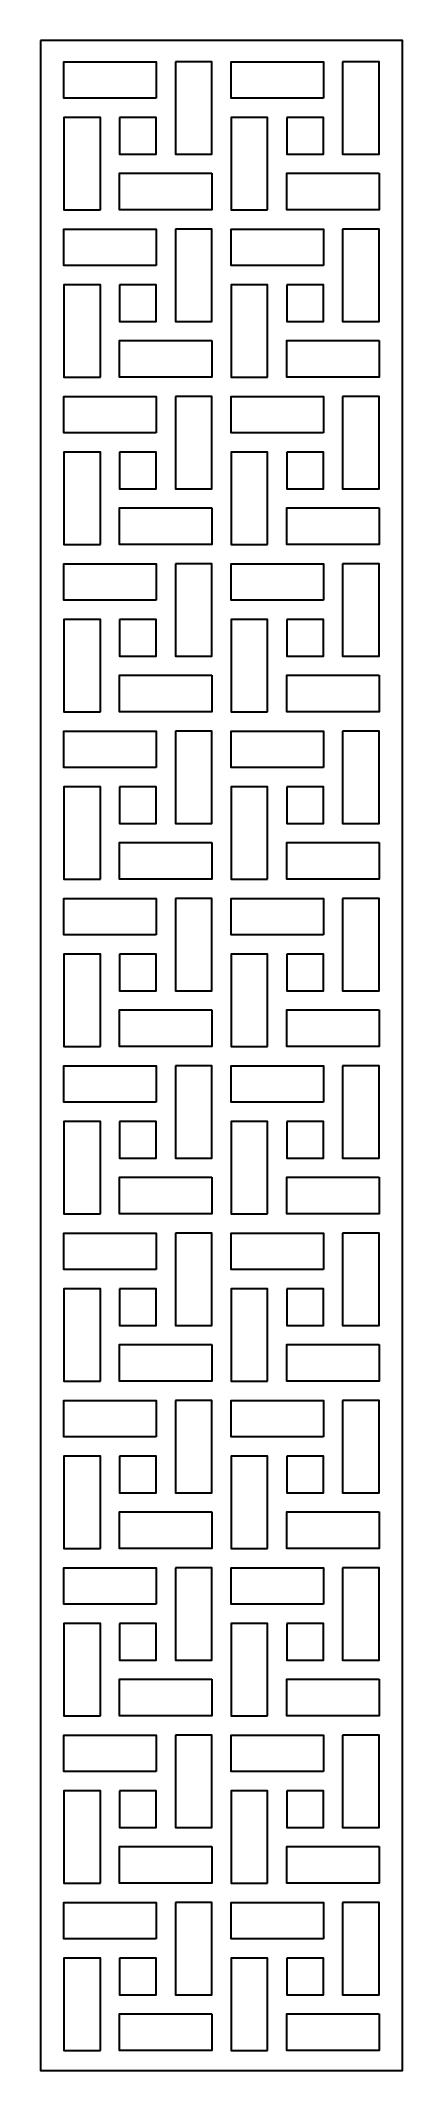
# Model space of a CAD drawing. Header units: centimetres. Extents: x 23.8 to 27, y -9 to 9.
import ezdxf

# ---------------------------------------------------------------- set-up
doc = ezdxf.new("R2010")
doc.units = ezdxf.units.CM
doc.header["$MEASUREMENT"] = 0
doc.layers.add('layer 1', color=7, linetype='Continuous')

msp = doc.modelspace()

# ---------------------------------------------------------------- linework, layer by layer
at = {"layer": 'layer 1', "color": 250, "lineweight": 30}
for points in [[(23.78797, 9.00077), (24.85859, 9.00077), (25.92921, 9.00077), (26.99977, 9.00077), (26.99977, 9.00077), (26.99977, 3.00044), (26.99977, -2.99988), (26.99977, -9.00021), (26.99977, -9.00021), (25.92921, -9.00021), (24.85859, -9.00021), (23.78797, -9.00021), (23.78797, -9.00021), (23.78797, -2.99988), (23.78797, 3.00044), (23.78797, 9.00077)], [(24.81393, 8.48958), (24.81393, 8.59763), (24.81393, 8.70563), (24.81393, 8.8137), (24.81393, 8.8137), (24.54102, 8.8137), (24.26814, 8.8137), (23.99521, 8.8137), (23.99521, 8.8137), (23.99521, 8.70563), (23.99521, 8.59763), (23.99521, 8.48958), (23.99521, 8.48958), (24.26814, 8.48958), (24.54102, 8.48958), (24.81393, 8.48958)], [(24.98452, 8.8137), (25.09254, 8.8137), (25.20056, 8.8137), (25.30859, 8.8137), (25.30859, 8.8137), (25.30859, 8.54075), (25.30859, 8.26786), (25.30859, 7.99492), (25.30859, 7.99492), (25.20056, 7.99492), (25.09254, 7.99492), (24.98452, 7.99492), (24.98452, 7.99492), (24.98452, 8.26786), (24.98452, 8.54075), (24.98452, 8.8137)], [(26.29789, 8.48958), (26.29789, 8.59763), (26.29789, 8.70563), (26.29789, 8.8137), (26.29789, 8.8137), (26.02499, 8.8137), (25.75206, 8.8137), (25.47918, 8.8137), (25.47918, 8.8137), (25.47918, 8.70563), (25.47918, 8.59763), (25.47918, 8.48958), (25.47918, 8.48958), (25.75206, 8.48958), (26.02499, 8.48958), (26.29789, 8.48958)], [(26.46853, 8.8137), (26.5765, 8.8137), (26.68454, 8.8137), (26.79255, 8.8137), (26.79255, 8.8137), (26.79255, 8.54075), (26.79255, 8.26786), (26.79255, 7.99492), (26.79255, 7.99492), (26.68454, 7.99492), (26.5765, 7.99492), (26.46853, 7.99492), (26.46853, 7.99492), (26.46853, 8.26786), (26.46853, 8.54075), (26.46853, 8.8137)], [(24.31927, 7.50028), (24.21127, 7.50028), (24.10321, 7.50028), (23.99521, 7.50028), (23.99521, 7.50028), (23.99521, 7.77317), (23.99521, 8.0461), (23.99521, 8.31902), (23.99521, 8.31902), (24.10321, 8.31902), (24.21127, 8.31902), (24.31927, 8.31902), (24.31927, 8.31902), (24.31927, 8.0461), (24.31927, 7.77317), (24.31927, 7.50028)], [(24.48986, 8.31902), (24.59788, 8.31902), (24.70591, 8.31902), (24.81393, 8.31902), (24.81393, 8.31902), (24.81393, 8.21098), (24.81393, 8.10295), (24.81393, 7.99492), (24.81393, 7.99492), (24.70591, 7.99492), (24.59788, 7.99492), (24.48986, 7.99492), (24.48986, 7.99492), (24.48986, 8.10295), (24.48986, 8.21098), (24.48986, 8.31902)], [(25.80326, 7.50028), (25.69524, 7.50028), (25.58717, 7.50028), (25.47918, 7.50028), (25.47918, 7.50028), (25.47918, 7.77317), (25.47918, 8.0461), (25.47918, 8.31902), (25.47918, 8.31902), (25.58717, 8.31902), (25.69524, 8.31902), (25.80326, 8.31902), (25.80326, 8.31902), (25.80326, 8.0461), (25.80326, 7.77317), (25.80326, 7.50028)], [(25.97384, 8.31902), (26.08187, 8.31902), (26.18991, 8.31902), (26.29789, 8.31902), (26.29789, 8.31902), (26.29789, 8.21098), (26.29789, 8.10295), (26.29789, 7.99492), (26.29789, 7.99492), (26.18991, 7.99492), (26.08187, 7.99492), (25.97384, 7.99492), (25.97384, 7.99492), (25.97384, 8.10295), (25.97384, 8.21098), (25.97384, 8.31902)], [(25.30859, 7.82436), (25.03566, 7.82436), (24.76278, 7.82436), (24.48986, 7.82436), (24.48986, 7.82436), (24.48986, 7.71632), (24.48986, 7.6083), (24.48986, 7.50028), (24.48986, 7.50028), (24.76278, 7.50028), (25.03566, 7.50028), (25.30859, 7.50028), (25.30859, 7.50028), (25.30859, 7.6083), (25.30859, 7.71632), (25.30859, 7.82436)], [(26.79255, 7.82436), (26.51966, 7.82436), (26.2467, 7.82436), (25.97384, 7.82436), (25.97384, 7.82436), (25.97384, 7.71632), (25.97384, 7.6083), (25.97384, 7.50028), (25.97384, 7.50028), (26.2467, 7.50028), (26.51966, 7.50028), (26.79255, 7.50028), (26.79255, 7.50028), (26.79255, 7.6083), (26.79255, 7.71632), (26.79255, 7.82436)], [(24.81393, 7.0056), (24.81393, 7.11366), (24.81393, 7.22165), (24.81393, 7.32972), (24.81393, 7.32972), (24.54102, 7.32972), (24.26814, 7.32972), (23.99521, 7.32972), (23.99521, 7.32972), (23.99521, 7.22165), (23.99521, 7.11366), (23.99521, 7.0056), (23.99521, 7.0056), (24.26814, 7.0056), (24.54102, 7.0056), (24.81393, 7.0056)], [(24.98452, 7.32972), (25.09254, 7.32972), (25.20056, 7.32972), (25.30859, 7.32972), (25.30859, 7.32972), (25.30859, 7.05677), (25.30859, 6.78388), (25.30859, 6.51093), (25.30859, 6.51093), (25.20056, 6.51093), (25.09254, 6.51093), (24.98452, 6.51093), (24.98452, 6.51093), (24.98452, 6.78388), (24.98452, 7.05677), (24.98452, 7.32972)], [(26.29789, 7.0056), (26.29789, 7.11366), (26.29789, 7.22165), (26.29789, 7.32972), (26.29789, 7.32972), (26.02499, 7.32972), (25.75206, 7.32972), (25.47918, 7.32972), (25.47918, 7.32972), (25.47918, 7.22165), (25.47918, 7.11366), (25.47918, 7.0056), (25.47918, 7.0056), (25.75206, 7.0056), (26.02499, 7.0056), (26.29789, 7.0056)], [(26.46853, 7.32972), (26.5765, 7.32972), (26.68454, 7.32972), (26.79255, 7.32972), (26.79255, 7.32972), (26.79255, 7.05677), (26.79255, 6.78388), (26.79255, 6.51093), (26.79255, 6.51093), (26.68454, 6.51093), (26.5765, 6.51093), (26.46853, 6.51093), (26.46853, 6.51093), (26.46853, 6.78388), (26.46853, 7.05677), (26.46853, 7.32972)], [(24.31927, 6.0163), (24.21127, 6.0163), (24.10321, 6.0163), (23.99521, 6.0163), (23.99521, 6.0163), (23.99521, 6.28921), (23.99521, 6.56215), (23.99521, 6.83505), (23.99521, 6.83505), (24.10321, 6.83505), (24.21127, 6.83505), (24.31927, 6.83505), (24.31927, 6.83505), (24.31927, 6.56215), (24.31927, 6.28921), (24.31927, 6.0163)], [(24.48986, 6.83505), (24.59788, 6.83505), (24.70591, 6.83505), (24.81393, 6.83505), (24.81393, 6.83505), (24.81393, 6.727), (24.81393, 6.61895), (24.81393, 6.51093), (24.81393, 6.51093), (24.70591, 6.51093), (24.59788, 6.51093), (24.48986, 6.51093), (24.48986, 6.51093), (24.48986, 6.61895), (24.48986, 6.727), (24.48986, 6.83505)], [(25.80326, 6.0163), (25.69524, 6.0163), (25.58717, 6.0163), (25.47918, 6.0163), (25.47918, 6.0163), (25.47918, 6.28921), (25.47918, 6.56215), (25.47918, 6.83505), (25.47918, 6.83505), (25.58717, 6.83505), (25.69524, 6.83505), (25.80326, 6.83505), (25.80326, 6.83505), (25.80326, 6.56215), (25.80326, 6.28921), (25.80326, 6.0163)], [(25.97384, 6.83505), (26.08187, 6.83505), (26.18991, 6.83505), (26.29789, 6.83505), (26.29789, 6.83505), (26.29789, 6.727), (26.29789, 6.61895), (26.29789, 6.51093), (26.29789, 6.51093), (26.18991, 6.51093), (26.08187, 6.51093), (25.97384, 6.51093), (25.97384, 6.51093), (25.97384, 6.61895), (25.97384, 6.727), (25.97384, 6.83505)], [(25.30859, 6.34038), (25.03566, 6.34038), (24.76278, 6.34038), (24.48986, 6.34038), (24.48986, 6.34038), (24.48986, 6.23232), (24.48986, 6.1243), (24.48986, 6.0163), (24.48986, 6.0163), (24.76278, 6.0163), (25.03566, 6.0163), (25.30859, 6.0163), (25.30859, 6.0163), (25.30859, 6.1243), (25.30859, 6.23232), (25.30859, 6.34038)], [(26.79255, 6.34038), (26.51966, 6.34038), (26.2467, 6.34038), (25.97384, 6.34038), (25.97384, 6.34038), (25.97384, 6.23232), (25.97384, 6.1243), (25.97384, 6.0163), (25.97384, 6.0163), (26.2467, 6.0163), (26.51966, 6.0163), (26.79255, 6.0163), (26.79255, 6.0163), (26.79255, 6.1243), (26.79255, 6.23232), (26.79255, 6.34038)], [(24.81393, 5.52164), (24.81393, 5.62968), (24.81393, 5.73767), (24.81393, 5.84573), (24.81393, 5.84573), (24.54102, 5.84573), (24.26814, 5.84573), (23.99521, 5.84573), (23.99521, 5.84573), (23.99521, 5.73767), (23.99521, 5.62968), (23.99521, 5.52164), (23.99521, 5.52164), (24.26814, 5.52164), (24.54102, 5.52164), (24.81393, 5.52164)], [(24.98452, 5.84573), (25.09254, 5.84573), (25.20056, 5.84573), (25.30859, 5.84573), (25.30859, 5.84573), (25.30859, 5.57278), (25.30859, 5.29991), (25.30859, 5.02696), (25.30859, 5.02696), (25.20056, 5.02696), (25.09254, 5.02696), (24.98452, 5.02696), (24.98452, 5.02696), (24.98452, 5.29992), (24.98452, 5.57278), (24.98452, 5.84573)], [(26.29789, 5.52164), (26.29789, 5.62968), (26.29789, 5.73767), (26.29789, 5.84573), (26.29789, 5.84573), (26.02499, 5.84573), (25.75206, 5.84573), (25.47918, 5.84573), (25.47918, 5.84573), (25.47918, 5.73767), (25.47918, 5.62968), (25.47918, 5.52164), (25.47918, 5.52164), (25.75206, 5.52164), (26.02499, 5.52164), (26.29789, 5.52164)], [(26.46853, 5.84573), (26.5765, 5.84573), (26.68454, 5.84573), (26.79255, 5.84573), (26.79255, 5.84573), (26.79255, 5.57278), (26.79255, 5.29991), (26.79255, 5.02696), (26.79255, 5.02696), (26.68454, 5.02696), (26.5765, 5.02696), (26.46853, 5.02696), (26.46853, 5.02696), (26.46853, 5.29992), (26.46853, 5.57278), (26.46853, 5.84573)], [(24.31927, 4.53234), (24.21127, 4.53234), (24.10321, 4.53234), (23.99521, 4.53234), (23.99521, 4.53234), (23.99521, 4.80523), (23.99521, 5.07815), (23.99521, 5.35107), (23.99521, 5.35107), (24.10321, 5.35107), (24.21127, 5.35107), (24.31927, 5.35107), (24.31927, 5.35107), (24.31927, 5.07815), (24.31927, 4.80523), (24.31927, 4.53234)], [(24.48986, 5.35107), (24.59788, 5.35107), (24.70591, 5.35107), (24.81393, 5.35107), (24.81393, 5.35107), (24.81393, 5.24303), (24.81393, 5.13499), (24.81393, 5.02696), (24.81393, 5.02696), (24.70591, 5.02696), (24.59788, 5.02696), (24.48986, 5.02696), (24.48986, 5.02696), (24.48986, 5.13499), (24.48986, 5.24303), (24.48986, 5.35107)], [(25.80326, 4.53234), (25.69524, 4.53234), (25.58717, 4.53234), (25.47918, 4.53234), (25.47918, 4.53234), (25.47918, 4.80523), (25.47918, 5.07815), (25.47918, 5.35107), (25.47918, 5.35107), (25.58717, 5.35107), (25.69524, 5.35107), (25.80326, 5.35107), (25.80326, 5.35107), (25.80326, 5.07815), (25.80326, 4.80523), (25.80326, 4.53234)], [(25.97384, 5.35107), (26.08187, 5.35107), (26.18991, 5.35107), (26.29789, 5.35107), (26.29789, 5.35107), (26.29789, 5.24303), (26.29789, 5.13499), (26.29789, 5.02696), (26.29789, 5.02696), (26.18991, 5.02696), (26.08187, 5.02696), (25.97384, 5.02696), (25.97384, 5.02696), (25.97384, 5.13499), (25.97384, 5.24303), (25.97384, 5.35107)], [(25.30859, 4.8564), (25.03566, 4.8564), (24.76278, 4.8564), (24.48986, 4.8564), (24.48986, 4.8564), (24.48986, 4.74839), (24.48986, 4.64034), (24.48986, 4.53234), (24.48986, 4.53234), (24.76278, 4.53234), (25.03566, 4.53234), (25.30859, 4.53234), (25.30859, 4.53234), (25.30859, 4.64034), (25.30859, 4.74839), (25.30859, 4.8564)], [(26.79255, 4.8564), (26.51966, 4.8564), (26.2467, 4.8564), (25.97384, 4.8564), (25.97384, 4.8564), (25.97384, 4.74839), (25.97384, 4.64034), (25.97384, 4.53234), (25.97384, 4.53234), (26.2467, 4.53234), (26.51966, 4.53234), (26.79255, 4.53234), (26.79255, 4.53234), (26.79255, 4.64034), (26.79255, 4.74839), (26.79255, 4.8564)], [(24.81393, 4.03767), (24.81393, 4.1457), (24.81393, 4.25376), (24.81393, 4.36176), (24.81393, 4.36176), (24.54102, 4.36176), (24.26814, 4.36176), (23.99521, 4.36176), (23.99521, 4.36176), (23.99521, 4.25376), (23.99521, 4.1457), (23.99521, 4.03767), (23.99521, 4.03767), (24.26814, 4.03767), (24.54102, 4.03767), (24.81393, 4.03767)], [(24.98452, 4.36176), (25.09254, 4.36176), (25.20056, 4.36176), (25.30859, 4.36176), (25.30859, 4.36176), (25.30859, 4.08881), (25.30859, 3.81593), (25.30859, 3.543), (25.30859, 3.543), (25.20056, 3.543), (25.09254, 3.543), (24.98452, 3.543), (24.98452, 3.543), (24.98452, 3.81594), (24.98452, 4.08881), (24.98452, 4.36176)], [(26.29789, 4.03767), (26.29789, 4.1457), (26.29789, 4.25376), (26.29789, 4.36176), (26.29789, 4.36176), (26.02499, 4.36176), (25.75206, 4.36176), (25.47918, 4.36176), (25.47918, 4.36176), (25.47918, 4.25376), (25.47918, 4.1457), (25.47918, 4.03767), (25.47918, 4.03767), (25.75206, 4.03767), (26.02499, 4.03767), (26.29789, 4.03767)], [(26.46853, 4.36176), (26.5765, 4.36176), (26.68454, 4.36176), (26.79255, 4.36176), (26.79255, 4.36176), (26.79255, 4.08881), (26.79255, 3.81593), (26.79255, 3.543), (26.79255, 3.543), (26.68454, 3.543), (26.5765, 3.543), (26.46853, 3.543), (26.46853, 3.543), (26.46853, 3.81594), (26.46853, 4.08881), (26.46853, 4.36176)], [(24.31927, 3.04834), (24.21127, 3.04834), (24.10321, 3.04834), (23.99521, 3.04834), (23.99521, 3.04834), (23.99521, 3.32124), (23.99521, 3.59417), (23.99521, 3.86709), (23.99521, 3.86709), (24.10321, 3.86709), (24.21127, 3.86709), (24.31927, 3.86709), (24.31927, 3.86709), (24.31927, 3.59417), (24.31927, 3.32126), (24.31927, 3.04834)], [(24.48986, 3.86709), (24.59788, 3.86709), (24.70591, 3.86709), (24.81393, 3.86709), (24.81393, 3.86709), (24.81393, 3.75906), (24.81393, 3.65102), (24.81393, 3.543), (24.81393, 3.543), (24.70591, 3.543), (24.59788, 3.543), (24.48986, 3.543), (24.48986, 3.543), (24.48986, 3.65102), (24.48986, 3.75906), (24.48986, 3.86709)], [(25.80326, 3.04834), (25.69524, 3.04834), (25.58717, 3.04834), (25.47918, 3.04834), (25.47918, 3.04834), (25.47918, 3.32124), (25.47918, 3.59417), (25.47918, 3.86709), (25.47918, 3.86709), (25.58717, 3.86709), (25.69524, 3.86709), (25.80326, 3.86709), (25.80326, 3.86709), (25.80326, 3.59417), (25.80326, 3.32126), (25.80326, 3.04834)], [(25.97384, 3.86709), (26.08187, 3.86709), (26.18991, 3.86709), (26.29789, 3.86709), (26.29789, 3.86709), (26.29789, 3.75906), (26.29789, 3.65102), (26.29789, 3.543), (26.29789, 3.543), (26.18991, 3.543), (26.08187, 3.543), (25.97384, 3.543), (25.97384, 3.543), (25.97384, 3.65102), (25.97384, 3.75906), (25.97384, 3.86709)], [(25.30859, 3.37241), (25.03566, 3.37241), (24.76278, 3.37241), (24.48986, 3.37241), (24.48986, 3.37241), (24.48986, 3.26442), (24.48986, 3.15635), (24.48986, 3.04834), (24.48986, 3.04834), (24.76278, 3.04834), (25.03566, 3.04834), (25.30859, 3.04834), (25.30859, 3.04834), (25.30859, 3.15635), (25.30859, 3.26442), (25.30859, 3.37241)], [(26.79255, 3.37241), (26.51966, 3.37241), (26.2467, 3.37241), (25.97384, 3.37241), (25.97384, 3.37241), (25.97384, 3.26442), (25.97384, 3.15635), (25.97384, 3.04834), (25.97384, 3.04834), (26.2467, 3.04834), (26.51966, 3.04834), (26.79255, 3.04834), (26.79255, 3.04834), (26.79255, 3.15635), (26.79255, 3.26442), (26.79255, 3.37241)], [(24.81393, 2.55369), (24.81393, 2.66171), (24.81393, 2.76978), (24.81393, 2.87776), (24.81393, 2.87776), (24.54102, 2.87776), (24.26814, 2.87776), (23.99521, 2.87776), (23.99521, 2.87776), (23.99521, 2.76978), (23.99521, 2.66171), (23.99521, 2.55369), (23.99521, 2.55369), (24.26814, 2.55369), (24.54102, 2.55369), (24.81393, 2.55369)], [(24.98452, 2.87776), (25.09254, 2.87776), (25.20056, 2.87776), (25.30859, 2.87776), (25.30859, 2.87776), (25.30859, 2.60483), (25.30859, 2.33196), (25.30859, 2.05902), (25.30859, 2.05902), (25.20056, 2.05902), (25.09254, 2.05902), (24.98452, 2.05902), (24.98452, 2.05902), (24.98452, 2.33196), (24.98452, 2.60483), (24.98452, 2.87776)], [(26.29789, 2.55369), (26.29789, 2.66171), (26.29789, 2.76978), (26.29789, 2.87776), (26.29789, 2.87776), (26.02499, 2.87776), (25.75206, 2.87776), (25.47918, 2.87776), (25.47918, 2.87776), (25.47918, 2.76978), (25.47918, 2.66171), (25.47918, 2.55369), (25.47918, 2.55369), (25.75206, 2.55369), (26.02499, 2.55369), (26.29789, 2.55369)], [(26.46853, 2.87776), (26.5765, 2.87776), (26.68454, 2.87776), (26.79255, 2.87776), (26.79255, 2.87776), (26.79255, 2.60483), (26.79255, 2.33196), (26.79255, 2.05902), (26.79255, 2.05902), (26.68454, 2.05902), (26.5765, 2.05902), (26.46853, 2.05902), (26.46853, 2.05902), (26.46853, 2.33196), (26.46853, 2.60483), (26.46853, 2.87776)], [(24.31927, 1.56437), (24.21127, 1.56437), (24.10321, 1.56437), (23.99521, 1.56437), (23.99521, 1.56437), (23.99521, 1.83729), (23.99521, 2.11018), (23.99521, 2.38312), (23.99521, 2.38312), (24.10321, 2.38312), (24.21127, 2.38312), (24.31927, 2.38312), (24.31927, 2.38312), (24.31927, 2.11018), (24.31927, 1.8373), (24.31927, 1.56437)], [(24.48986, 2.38312), (24.59788, 2.38312), (24.70591, 2.38312), (24.81393, 2.38312), (24.81393, 2.38312), (24.81393, 2.27509), (24.81393, 2.16704), (24.81393, 2.05902), (24.81393, 2.05902), (24.70591, 2.05902), (24.59788, 2.05902), (24.48986, 2.05902), (24.48986, 2.05902), (24.48986, 2.16704), (24.48986, 2.27509), (24.48986, 2.38312)], [(25.80326, 1.56437), (25.69524, 1.56437), (25.58717, 1.56437), (25.47918, 1.56437), (25.47918, 1.56437), (25.47918, 1.83729), (25.47918, 2.11018), (25.47918, 2.38312), (25.47918, 2.38312), (25.58717, 2.38312), (25.69524, 2.38312), (25.80326, 2.38312), (25.80326, 2.38312), (25.80326, 2.11018), (25.80326, 1.8373), (25.80326, 1.56437)], [(25.97384, 2.38312), (26.08187, 2.38312), (26.18991, 2.38312), (26.29789, 2.38312), (26.29789, 2.38312), (26.29789, 2.27509), (26.29789, 2.16704), (26.29789, 2.05902), (26.29789, 2.05902), (26.18991, 2.05902), (26.08187, 2.05902), (25.97384, 2.05902), (25.97384, 2.05902), (25.97384, 2.16704), (25.97384, 2.27509), (25.97384, 2.38312)], [(25.30859, 1.88843), (25.03566, 1.88843), (24.76278, 1.88843), (24.48986, 1.88843), (24.48986, 1.88843), (24.48986, 1.78043), (24.48986, 1.67237), (24.48986, 1.56437), (24.48986, 1.56437), (24.76278, 1.56437), (25.03566, 1.56437), (25.30859, 1.56437), (25.30859, 1.56437), (25.30859, 1.67237), (25.30859, 1.78043), (25.30859, 1.88843)], [(26.79255, 1.88843), (26.51966, 1.88843), (26.2467, 1.88843), (25.97384, 1.88843), (25.97384, 1.88843), (25.97384, 1.78043), (25.97384, 1.67237), (25.97384, 1.56437), (25.97384, 1.56437), (26.2467, 1.56437), (26.51966, 1.56437), (26.79255, 1.56437), (26.79255, 1.56437), (26.79255, 1.67237), (26.79255, 1.78043), (26.79255, 1.88843)], [(24.81393, 1.06973), (24.81393, 1.17772), (24.81393, 1.28579), (24.81393, 1.39378), (24.81393, 1.39378), (24.54102, 1.39378), (24.26814, 1.39378), (23.99521, 1.39378), (23.99521, 1.39378), (23.99521, 1.28579), (23.99521, 1.17772), (23.99521, 1.06973), (23.99521, 1.06973), (24.26814, 1.06973), (24.54102, 1.06973), (24.81393, 1.06973)], [(24.98452, 1.39378), (25.09254, 1.39378), (25.20056, 1.39378), (25.30859, 1.39378), (25.30859, 1.39378), (25.30859, 1.12087), (25.30859, 0.84796), (25.30859, 0.57504), (25.30859, 0.57504), (25.20056, 0.57504), (25.09254, 0.57504), (24.98452, 0.57504), (24.98452, 0.57504), (24.98452, 0.84798), (24.98452, 1.12087), (24.98452, 1.39378)], [(26.29789, 1.06973), (26.29789, 1.17772), (26.29789, 1.28579), (26.29789, 1.39378), (26.29789, 1.39378), (26.02499, 1.39378), (25.75206, 1.39378), (25.47918, 1.39378), (25.47918, 1.39378), (25.47918, 1.28579), (25.47918, 1.17772), (25.47918, 1.06973), (25.47918, 1.06973), (25.75206, 1.06973), (26.02499, 1.06973), (26.29789, 1.06973)], [(26.46853, 1.39378), (26.5765, 1.39378), (26.68454, 1.39378), (26.79255, 1.39378), (26.79255, 1.39378), (26.79255, 1.12087), (26.79255, 0.84796), (26.79255, 0.57504), (26.79255, 0.57504), (26.68454, 0.57504), (26.5765, 0.57504), (26.46853, 0.57504), (26.46853, 0.57504), (26.46853, 0.84798), (26.46853, 1.12087), (26.46853, 1.39378)], [(24.31927, 0.08038), (24.21127, 0.08038), (24.10321, 0.08038), (23.99521, 0.08038), (23.99521, 0.08038), (23.99521, 0.35333), (23.99521, 0.6262), (23.99521, 0.89913), (23.99521, 0.89913), (24.10321, 0.89913), (24.21127, 0.89913), (24.31927, 0.89913), (24.31927, 0.89913), (24.31927, 0.6262), (24.31927, 0.35333), (24.31927, 0.08038)], [(24.48986, 0.89913), (24.59788, 0.89913), (24.70591, 0.89913), (24.81393, 0.89913), (24.81393, 0.89913), (24.81393, 0.79111), (24.81393, 0.68307), (24.81393, 0.57504), (24.81393, 0.57504), (24.70591, 0.57504), (24.59788, 0.57504), (24.48986, 0.57504), (24.48986, 0.57504), (24.48986, 0.68307), (24.48986, 0.79111), (24.48986, 0.89913)], [(25.80326, 0.08038), (25.69524, 0.08038), (25.58717, 0.08038), (25.47918, 0.08038), (25.47918, 0.08038), (25.47918, 0.35333), (25.47918, 0.6262), (25.47918, 0.89913), (25.47918, 0.89913), (25.58717, 0.89913), (25.69524, 0.89913), (25.80326, 0.89913), (25.80326, 0.89913), (25.80326, 0.6262), (25.80326, 0.35333), (25.80326, 0.08038)], [(25.97384, 0.89913), (26.08187, 0.89913), (26.18991, 0.89913), (26.29789, 0.89913), (26.29789, 0.89913), (26.29789, 0.79111), (26.29789, 0.68307), (26.29789, 0.57504), (26.29789, 0.57504), (26.18991, 0.57504), (26.08187, 0.57504), (25.97384, 0.57504), (25.97384, 0.57504), (25.97384, 0.68307), (25.97384, 0.79111), (25.97384, 0.89913)], [(25.30859, 0.40445), (25.03566, 0.40445), (24.76278, 0.40445), (24.48986, 0.40445), (24.48986, 0.40445), (24.48986, 0.29644), (24.48986, 0.18838), (24.48986, 0.08038), (24.48986, 0.08038), (24.76278, 0.08038), (25.03566, 0.08038), (25.30859, 0.08038), (25.30859, 0.08038), (25.30859, 0.18838), (25.30859, 0.29644), (25.30859, 0.40445)], [(26.79255, 0.40445), (26.51966, 0.40445), (26.2467, 0.40445), (25.97384, 0.40445), (25.97384, 0.40445), (25.97384, 0.29644), (25.97384, 0.18838), (25.97384, 0.08038), (25.97384, 0.08038), (26.2467, 0.08038), (26.51966, 0.08038), (26.79255, 0.08038), (26.79255, 0.08038), (26.79255, 0.18838), (26.79255, 0.29644), (26.79255, 0.40445)], [(24.81393, -0.41426), (24.81393, -0.30627), (24.81393, -0.1982), (24.81393, -0.09018), (24.81393, -0.09018), (24.54102, -0.09018), (24.26814, -0.09018), (23.99521, -0.09018), (23.99521, -0.09018), (23.99521, -0.1982), (23.99521, -0.30627), (23.99521, -0.41426), (23.99521, -0.41426), (24.26814, -0.41426), (24.54102, -0.41426), (24.81393, -0.41426)], [(24.98452, -0.09018), (25.09254, -0.09018), (25.20056, -0.09018), (25.30859, -0.09018), (25.30859, -0.09018), (25.30859, -0.36309), (25.30859, -0.63602), (25.30859, -0.90894), (25.30859, -0.90894), (25.20056, -0.90894), (25.09254, -0.90894), (24.98452, -0.90894), (24.98452, -0.90894), (24.98452, -0.63602), (24.98452, -0.36309), (24.98452, -0.09018)], [(26.29789, -0.41426), (26.29789, -0.30627), (26.29789, -0.1982), (26.29789, -0.09018), (26.29789, -0.09018), (26.02499, -0.09018), (25.75206, -0.09018), (25.47918, -0.09018), (25.47918, -0.09018), (25.47918, -0.1982), (25.47918, -0.30627), (25.47918, -0.41426), (25.47918, -0.41426), (25.75206, -0.41426), (26.02499, -0.41426), (26.29789, -0.41426)], [(26.46853, -0.09018), (26.5765, -0.09018), (26.68454, -0.09018), (26.79255, -0.09018), (26.79255, -0.09018), (26.79255, -0.36309), (26.79255, -0.63602), (26.79255, -0.90894), (26.79255, -0.90894), (26.68454, -0.90894), (26.5765, -0.90894), (26.46853, -0.90894), (26.46853, -0.90894), (26.46853, -0.63602), (26.46853, -0.36309), (26.46853, -0.09018)], [(24.31927, -1.40359), (24.21127, -1.40359), (24.10321, -1.40359), (23.99521, -1.40359), (23.99521, -1.40359), (23.99521, -1.13066), (23.99521, -0.85777), (23.99521, -0.58483), (23.99521, -0.58483), (24.10321, -0.58483), (24.21127, -0.58483), (24.31927, -0.58483), (24.31927, -0.58483), (24.31927, -0.85777), (24.31927, -1.13065), (24.31927, -1.40359)], [(24.48986, -0.58483), (24.59788, -0.58483), (24.70591, -0.58483), (24.81393, -0.58483), (24.81393, -0.58483), (24.81393, -0.69286), (24.81393, -0.80091), (24.81393, -0.90894), (24.81393, -0.90894), (24.70591, -0.90894), (24.59788, -0.90894), (24.48986, -0.90894), (24.48986, -0.90894), (24.48986, -0.80091), (24.48986, -0.69286), (24.48986, -0.58483)], [(25.80326, -1.40359), (25.69524, -1.40359), (25.58717, -1.40359), (25.47918, -1.40359), (25.47918, -1.40359), (25.47918, -1.13066), (25.47918, -0.85777), (25.47918, -0.58483), (25.47918, -0.58483), (25.58717, -0.58483), (25.69524, -0.58483), (25.80326, -0.58483), (25.80326, -0.58483), (25.80326, -0.85777), (25.80326, -1.13065), (25.80326, -1.40359)], [(25.97384, -0.58483), (26.08187, -0.58483), (26.18991, -0.58483), (26.29789, -0.58483), (26.29789, -0.58483), (26.29789, -0.69286), (26.29789, -0.80091), (26.29789, -0.90894), (26.29789, -0.90894), (26.18991, -0.90894), (26.08187, -0.90894), (25.97384, -0.90894), (25.97384, -0.90894), (25.97384, -0.80091), (25.97384, -0.69286), (25.97384, -0.58483)], [(25.30859, -1.07952), (25.03566, -1.07952), (24.76278, -1.07952), (24.48986, -1.07952), (24.48986, -1.07952), (24.48986, -1.18754), (24.48986, -1.29557), (24.48986, -1.40359), (24.48986, -1.40359), (24.76278, -1.40359), (25.03566, -1.40359), (25.30859, -1.40359), (25.30859, -1.40359), (25.30859, -1.29557), (25.30859, -1.18754), (25.30859, -1.07952)], [(26.79255, -1.07952), (26.51966, -1.07952), (26.2467, -1.07952), (25.97384, -1.07952), (25.97384, -1.07952), (25.97384, -1.18754), (25.97384, -1.29557), (25.97384, -1.40359), (25.97384, -1.40359), (26.2467, -1.40359), (26.51966, -1.40359), (26.79255, -1.40359), (26.79255, -1.40359), (26.79255, -1.29557), (26.79255, -1.18754), (26.79255, -1.07952)], [(24.81393, -1.89825), (24.81393, -1.79019), (24.81393, -1.68219), (24.81393, -1.57415), (24.81393, -1.57415), (24.54102, -1.57415), (24.26814, -1.57415), (23.99521, -1.57415), (23.99521, -1.57415), (23.99521, -1.68219), (23.99521, -1.79019), (23.99521, -1.89825), (23.99521, -1.89825), (24.26814, -1.89825), (24.54102, -1.89825), (24.81393, -1.89825)], [(24.98452, -1.57415), (25.09254, -1.57415), (25.20056, -1.57415), (25.30859, -1.57415), (25.30859, -1.57415), (25.30859, -1.84706), (25.30859, -2.12001), (25.30859, -2.39292), (25.30859, -2.39292), (25.20056, -2.39292), (25.09254, -2.39292), (24.98452, -2.39292), (24.98452, -2.39292), (24.98452, -2.12001), (24.98452, -1.84706), (24.98452, -1.57415)], [(26.29789, -1.89825), (26.29789, -1.79019), (26.29789, -1.68219), (26.29789, -1.57415), (26.29789, -1.57415), (26.02499, -1.57415), (25.75206, -1.57415), (25.47918, -1.57415), (25.47918, -1.57415), (25.47918, -1.68219), (25.47918, -1.79019), (25.47918, -1.89825), (25.47918, -1.89825), (25.75206, -1.89825), (26.02499, -1.89825), (26.29789, -1.89825)], [(26.46853, -1.57415), (26.5765, -1.57415), (26.68454, -1.57415), (26.79255, -1.57415), (26.79255, -1.57415), (26.79255, -1.84706), (26.79255, -2.12001), (26.79255, -2.39292), (26.79255, -2.39292), (26.68454, -2.39292), (26.5765, -2.39292), (26.46853, -2.39292), (26.46853, -2.39292), (26.46853, -2.12001), (26.46853, -1.84706), (26.46853, -1.57415)], [(24.31927, -2.88757), (24.21127, -2.88757), (24.10321, -2.88757), (23.99521, -2.88757), (23.99521, -2.88757), (23.99521, -2.61464), (23.99521, -2.34175), (23.99521, -2.06882), (23.99521, -2.06882), (24.10321, -2.06882), (24.21127, -2.06882), (24.31927, -2.06882), (24.31927, -2.06882), (24.31927, -2.34175), (24.31927, -2.61464), (24.31927, -2.88757)], [(24.48986, -2.06882), (24.59788, -2.06882), (24.70591, -2.06882), (24.81393, -2.06882), (24.81393, -2.06882), (24.81393, -2.17684), (24.81393, -2.28488), (24.81393, -2.39292), (24.81393, -2.39292), (24.70591, -2.39292), (24.59788, -2.39292), (24.48986, -2.39292), (24.48986, -2.39292), (24.48986, -2.28488), (24.48986, -2.17684), (24.48986, -2.06882)], [(25.80326, -2.88757), (25.69524, -2.88757), (25.58717, -2.88757), (25.47918, -2.88757), (25.47918, -2.88757), (25.47918, -2.61464), (25.47918, -2.34175), (25.47918, -2.06882), (25.47918, -2.06882), (25.58717, -2.06882), (25.69524, -2.06882), (25.80326, -2.06882), (25.80326, -2.06882), (25.80326, -2.34175), (25.80326, -2.61464), (25.80326, -2.88757)], [(25.97384, -2.06882), (26.08187, -2.06882), (26.18991, -2.06882), (26.29789, -2.06882), (26.29789, -2.06882), (26.29789, -2.17684), (26.29789, -2.28488), (26.29789, -2.39292), (26.29789, -2.39292), (26.18991, -2.39292), (26.08187, -2.39292), (25.97384, -2.39292), (25.97384, -2.39292), (25.97384, -2.28488), (25.97384, -2.17684), (25.97384, -2.06882)], [(25.30859, -2.56349), (25.03566, -2.56349), (24.76278, -2.56349), (24.48986, -2.56349), (24.48986, -2.56349), (24.48986, -2.67152), (24.48986, -2.77952), (24.48986, -2.88757), (24.48986, -2.88757), (24.76278, -2.88757), (25.03566, -2.88757), (25.30859, -2.88757), (25.30859, -2.88757), (25.30859, -2.77952), (25.30859, -2.67152), (25.30859, -2.56349)], [(26.79255, -2.56349), (26.51966, -2.56349), (26.2467, -2.56349), (25.97384, -2.56349), (25.97384, -2.56349), (25.97384, -2.67152), (25.97384, -2.77952), (25.97384, -2.88757), (25.97384, -2.88757), (26.2467, -2.88757), (26.51966, -2.88757), (26.79255, -2.88757), (26.79255, -2.88757), (26.79255, -2.77952), (26.79255, -2.67152), (26.79255, -2.56349)], [(24.81393, -3.38222), (24.81393, -3.27416), (24.81393, -3.16616), (24.81393, -3.05815), (24.81393, -3.05815), (24.54102, -3.05815), (24.26814, -3.05815), (23.99521, -3.05815), (23.99521, -3.05815), (23.99521, -3.16616), (23.99521, -3.27416), (23.99521, -3.38222), (23.99521, -3.38222), (24.26814, -3.38222), (24.54102, -3.38222), (24.81393, -3.38222)], [(24.98452, -3.05815), (25.09254, -3.05815), (25.20056, -3.05815), (25.30859, -3.05815), (25.30859, -3.05815), (25.30859, -3.33103), (25.30859, -3.60398), (25.30859, -3.8769), (25.30859, -3.8769), (25.20056, -3.8769), (25.09254, -3.8769), (24.98452, -3.8769), (24.98452, -3.8769), (24.98452, -3.60396), (24.98452, -3.33103), (24.98452, -3.05815)], [(26.29789, -3.38222), (26.29789, -3.27416), (26.29789, -3.16616), (26.29789, -3.05815), (26.29789, -3.05815), (26.02499, -3.05815), (25.75206, -3.05815), (25.47918, -3.05815), (25.47918, -3.05815), (25.47918, -3.16616), (25.47918, -3.27416), (25.47918, -3.38222), (25.47918, -3.38222), (25.75206, -3.38222), (26.02499, -3.38222), (26.29789, -3.38222)], [(26.46853, -3.05815), (26.5765, -3.05815), (26.68454, -3.05815), (26.79255, -3.05815), (26.79255, -3.05815), (26.79255, -3.33103), (26.79255, -3.60398), (26.79255, -3.8769), (26.79255, -3.8769), (26.68454, -3.8769), (26.5765, -3.8769), (26.46853, -3.8769), (26.46853, -3.8769), (26.46853, -3.60396), (26.46853, -3.33103), (26.46853, -3.05815)], [(24.31927, -4.37157), (24.21127, -4.37157), (24.10321, -4.37157), (23.99521, -4.37157), (23.99521, -4.37157), (23.99521, -4.09861), (23.99521, -3.82569), (23.99521, -3.55277), (23.99521, -3.55277), (24.10321, -3.55277), (24.21127, -3.55277), (24.31927, -3.55277), (24.31927, -3.55277), (24.31927, -3.82569), (24.31927, -4.09861), (24.31927, -4.37157)], [(24.48986, -3.55277), (24.59788, -3.55277), (24.70591, -3.55277), (24.81393, -3.55277), (24.81393, -3.55277), (24.81393, -3.66082), (24.81393, -3.76885), (24.81393, -3.8769), (24.81393, -3.8769), (24.70591, -3.8769), (24.59788, -3.8769), (24.48986, -3.8769), (24.48986, -3.8769), (24.48986, -3.76885), (24.48986, -3.66082), (24.48986, -3.55277)], [(25.80326, -4.37157), (25.69524, -4.37157), (25.58717, -4.37157), (25.47918, -4.37157), (25.47918, -4.37157), (25.47918, -4.09861), (25.47918, -3.82569), (25.47918, -3.55277), (25.47918, -3.55277), (25.58717, -3.55277), (25.69524, -3.55277), (25.80326, -3.55277), (25.80326, -3.55277), (25.80326, -3.82569), (25.80326, -4.09861), (25.80326, -4.37157)], [(25.97384, -3.55277), (26.08187, -3.55277), (26.18991, -3.55277), (26.29789, -3.55277), (26.29789, -3.55277), (26.29789, -3.66082), (26.29789, -3.76885), (26.29789, -3.8769), (26.29789, -3.8769), (26.18991, -3.8769), (26.08187, -3.8769), (25.97384, -3.8769), (25.97384, -3.8769), (25.97384, -3.76885), (25.97384, -3.66082), (25.97384, -3.55277)], [(25.30859, -4.04744), (25.03566, -4.04744), (24.76278, -4.04744), (24.48986, -4.04744), (24.48986, -4.04744), (24.48986, -4.15548), (24.48986, -4.2635), (24.48986, -4.37157), (24.48986, -4.37157), (24.76278, -4.37157), (25.03566, -4.37157), (25.30859, -4.37157), (25.30859, -4.37157), (25.30859, -4.2635), (25.30859, -4.15548), (25.30859, -4.04744)], [(26.79255, -4.04744), (26.51966, -4.04744), (26.2467, -4.04744), (25.97384, -4.04744), (25.97384, -4.04744), (25.97384, -4.15548), (25.97384, -4.2635), (25.97384, -4.37157), (25.97384, -4.37157), (26.2467, -4.37157), (26.51966, -4.37157), (26.79255, -4.37157), (26.79255, -4.37157), (26.79255, -4.2635), (26.79255, -4.15548), (26.79255, -4.04744)], [(24.81393, -4.86621), (24.81393, -4.75814), (24.81393, -4.65014), (24.81393, -4.54211), (24.81393, -4.54211), (24.54102, -4.54211), (24.26814, -4.54211), (23.99521, -4.54211), (23.99521, -4.54211), (23.99521, -4.65014), (23.99521, -4.75814), (23.99521, -4.86621), (23.99521, -4.86621), (24.26814, -4.86621), (24.54102, -4.86621), (24.81393, -4.86621)], [(24.98452, -4.54211), (25.09254, -4.54211), (25.20056, -4.54211), (25.30859, -4.54211), (25.30859, -4.54211), (25.30859, -4.81501), (25.30859, -5.08794), (25.30859, -5.36086), (25.30859, -5.36086), (25.20056, -5.36086), (25.09254, -5.36086), (24.98452, -5.36086), (24.98452, -5.36086), (24.98452, -5.08794), (24.98452, -4.81501), (24.98452, -4.54211)], [(26.29789, -4.86621), (26.29789, -4.75814), (26.29789, -4.65014), (26.29789, -4.54211), (26.29789, -4.54211), (26.02499, -4.54211), (25.75206, -4.54211), (25.47918, -4.54211), (25.47918, -4.54211), (25.47918, -4.65014), (25.47918, -4.75814), (25.47918, -4.86621), (25.47918, -4.86621), (25.75206, -4.86621), (26.02499, -4.86621), (26.29789, -4.86621)], [(26.46853, -4.54211), (26.5765, -4.54211), (26.68454, -4.54211), (26.79255, -4.54211), (26.79255, -4.54211), (26.79255, -4.81501), (26.79255, -5.08794), (26.79255, -5.36086), (26.79255, -5.36086), (26.68454, -5.36086), (26.5765, -5.36086), (26.46853, -5.36086), (26.46853, -5.36086), (26.46853, -5.08794), (26.46853, -4.81501), (26.46853, -4.54211)], [(24.31927, -5.85555), (24.21127, -5.85555), (24.10321, -5.85555), (23.99521, -5.85555), (23.99521, -5.85555), (23.99521, -5.5826), (23.99521, -5.30968), (23.99521, -5.03678), (23.99521, -5.03678), (24.10321, -5.03678), (24.21127, -5.03678), (24.31927, -5.03678), (24.31927, -5.03678), (24.31927, -5.30968), (24.31927, -5.5826), (24.31927, -5.85555)], [(24.48986, -5.03678), (24.59788, -5.03678), (24.70591, -5.03678), (24.81393, -5.03678), (24.81393, -5.03678), (24.81393, -5.14478), (24.81393, -5.25282), (24.81393, -5.36086), (24.81393, -5.36086), (24.70591, -5.36086), (24.59788, -5.36086), (24.48986, -5.36086), (24.48986, -5.36086), (24.48986, -5.25282), (24.48986, -5.14478), (24.48986, -5.03678)], [(25.80326, -5.85555), (25.69524, -5.85555), (25.58717, -5.85555), (25.47918, -5.85555), (25.47918, -5.85555), (25.47918, -5.5826), (25.47918, -5.30968), (25.47918, -5.03678), (25.47918, -5.03678), (25.58717, -5.03678), (25.69524, -5.03678), (25.80326, -5.03678), (25.80326, -5.03678), (25.80326, -5.30968), (25.80326, -5.5826), (25.80326, -5.85555)], [(25.97384, -5.03678), (26.08187, -5.03678), (26.18991, -5.03678), (26.29789, -5.03678), (26.29789, -5.03678), (26.29789, -5.14478), (26.29789, -5.25282), (26.29789, -5.36086), (26.29789, -5.36086), (26.18991, -5.36086), (26.08187, -5.36086), (25.97384, -5.36086), (25.97384, -5.36086), (25.97384, -5.25282), (25.97384, -5.14478), (25.97384, -5.03678)], [(25.30859, -5.53141), (25.03566, -5.53141), (24.76278, -5.53141), (24.48986, -5.53141), (24.48986, -5.53141), (24.48986, -5.63948), (24.48986, -5.74749), (24.48986, -5.85555), (24.48986, -5.85555), (24.76278, -5.85555), (25.03566, -5.85555), (25.30859, -5.85555), (25.30859, -5.85555), (25.30859, -5.74749), (25.30859, -5.63948), (25.30859, -5.53141)], [(26.79255, -5.53141), (26.51966, -5.53141), (26.2467, -5.53141), (25.97384, -5.53141), (25.97384, -5.53141), (25.97384, -5.63948), (25.97384, -5.74749), (25.97384, -5.85555), (25.97384, -5.85555), (26.2467, -5.85555), (26.51966, -5.85555), (26.79255, -5.85555), (26.79255, -5.85555), (26.79255, -5.74749), (26.79255, -5.63948), (26.79255, -5.53141)], [(24.81393, -6.3502), (24.81393, -6.24213), (24.81393, -6.13412), (24.81393, -6.02611), (24.81393, -6.02611), (24.54102, -6.02611), (24.26814, -6.02611), (23.99521, -6.02611), (23.99521, -6.02611), (23.99521, -6.13412), (23.99521, -6.24213), (23.99521, -6.3502), (23.99521, -6.3502), (24.26814, -6.3502), (24.54102, -6.3502), (24.81393, -6.3502)], [(24.98452, -6.02611), (25.09254, -6.02611), (25.20056, -6.02611), (25.30859, -6.02611), (25.30859, -6.02611), (25.30859, -6.29898), (25.30859, -6.57194), (25.30859, -6.84484), (25.30859, -6.84484), (25.20056, -6.84484), (25.09254, -6.84484), (24.98452, -6.84484), (24.98452, -6.84484), (24.98452, -6.57194), (24.98452, -6.299), (24.98452, -6.02611)], [(26.29789, -6.3502), (26.29789, -6.24213), (26.29789, -6.13412), (26.29789, -6.02611), (26.29789, -6.02611), (26.02499, -6.02611), (25.75206, -6.02611), (25.47918, -6.02611), (25.47918, -6.02611), (25.47918, -6.13412), (25.47918, -6.24213), (25.47918, -6.3502), (25.47918, -6.3502), (25.75206, -6.3502), (26.02499, -6.3502), (26.29789, -6.3502)], [(26.46853, -6.02611), (26.5765, -6.02611), (26.68454, -6.02611), (26.79255, -6.02611), (26.79255, -6.02611), (26.79255, -6.29898), (26.79255, -6.57194), (26.79255, -6.84484), (26.79255, -6.84484), (26.68454, -6.84484), (26.5765, -6.84484), (26.46853, -6.84484), (26.46853, -6.84484), (26.46853, -6.57194), (26.46853, -6.299), (26.46853, -6.02611)], [(24.31927, -7.33952), (24.21127, -7.33952), (24.10321, -7.33952), (23.99521, -7.33952), (23.99521, -7.33952), (23.99521, -7.06658), (23.99521, -6.79364), (23.99521, -6.52074), (23.99521, -6.52074), (24.10321, -6.52074), (24.21127, -6.52074), (24.31927, -6.52074), (24.31927, -6.52074), (24.31927, -6.79364), (24.31927, -7.06658), (24.31927, -7.33952)], [(24.48986, -6.52074), (24.59788, -6.52074), (24.70591, -6.52074), (24.81393, -6.52074), (24.81393, -6.52074), (24.81393, -6.62877), (24.81393, -6.7368), (24.81393, -6.84484), (24.81393, -6.84484), (24.70591, -6.84484), (24.59788, -6.84484), (24.48986, -6.84484), (24.48986, -6.84484), (24.48986, -6.7368), (24.48986, -6.62877), (24.48986, -6.52074)], [(25.80326, -7.33952), (25.69524, -7.33952), (25.58717, -7.33952), (25.47918, -7.33952), (25.47918, -7.33952), (25.47918, -7.06658), (25.47918, -6.79364), (25.47918, -6.52074), (25.47918, -6.52074), (25.58717, -6.52074), (25.69524, -6.52074), (25.80326, -6.52074), (25.80326, -6.52074), (25.80326, -6.79364), (25.80326, -7.06658), (25.80326, -7.33952)], [(25.97384, -6.52074), (26.08187, -6.52074), (26.18991, -6.52074), (26.29789, -6.52074), (26.29789, -6.52074), (26.29789, -6.62877), (26.29789, -6.7368), (26.29789, -6.84484), (26.29789, -6.84484), (26.18991, -6.84484), (26.08187, -6.84484), (25.97384, -6.84484), (25.97384, -6.84484), (25.97384, -6.7368), (25.97384, -6.62877), (25.97384, -6.52074)], [(25.30859, -7.01538), (25.03566, -7.01538), (24.76278, -7.01538), (24.48986, -7.01538), (24.48986, -7.01538), (24.48986, -7.12346), (24.48986, -7.23147), (24.48986, -7.33952), (24.48986, -7.33952), (24.76278, -7.33952), (25.03566, -7.33952), (25.30859, -7.33952), (25.30859, -7.33952), (25.30859, -7.23147), (25.30859, -7.12346), (25.30859, -7.01538)], [(26.79255, -7.01538), (26.51966, -7.01538), (26.2467, -7.01538), (25.97384, -7.01538), (25.97384, -7.01538), (25.97384, -7.12346), (25.97384, -7.23147), (25.97384, -7.33952), (25.97384, -7.33952), (26.2467, -7.33952), (26.51966, -7.33952), (26.79255, -7.33952), (26.79255, -7.33952), (26.79255, -7.23147), (26.79255, -7.12346), (26.79255, -7.01538)], [(24.81393, -7.83415), (24.81393, -7.72611), (24.81393, -7.61811), (24.81393, -7.51009), (24.81393, -7.51009), (24.54102, -7.51009), (24.26814, -7.51009), (23.99521, -7.51009), (23.99521, -7.51009), (23.99521, -7.61811), (23.99521, -7.72611), (23.99521, -7.83415), (23.99521, -7.83415), (24.26814, -7.83415), (24.54102, -7.83415), (24.81393, -7.83415)], [(24.98452, -7.51009), (25.09254, -7.51009), (25.20056, -7.51009), (25.30859, -7.51009), (25.30859, -7.51009), (25.30859, -7.78297), (25.30859, -8.05592), (25.30859, -8.32881), (25.30859, -8.32881), (25.20056, -8.32881), (25.09254, -8.32881), (24.98452, -8.32881), (24.98452, -8.32881), (24.98452, -8.05592), (24.98452, -7.78297), (24.98452, -7.51009)], [(26.29789, -7.83415), (26.29789, -7.72611), (26.29789, -7.61811), (26.29789, -7.51009), (26.29789, -7.51009), (26.02499, -7.51009), (25.75206, -7.51009), (25.47918, -7.51009), (25.47918, -7.51009), (25.47918, -7.61811), (25.47918, -7.72611), (25.47918, -7.83415), (25.47918, -7.83415), (25.75206, -7.83415), (26.02499, -7.83415), (26.29789, -7.83415)], [(26.46853, -7.51009), (26.5765, -7.51009), (26.68454, -7.51009), (26.79255, -7.51009), (26.79255, -7.51009), (26.79255, -7.78297), (26.79255, -8.05592), (26.79255, -8.32881), (26.79255, -8.32881), (26.68454, -8.32881), (26.5765, -8.32881), (26.46853, -8.32881), (26.46853, -8.32881), (26.46853, -8.05592), (26.46853, -7.78297), (26.46853, -7.51009)], [(24.31927, -8.82345), (24.21127, -8.82345), (24.10321, -8.82345), (23.99521, -8.82345), (23.99521, -8.82345), (23.99521, -8.55057), (23.99521, -8.27764), (23.99521, -8.00475), (23.99521, -8.00475), (24.10321, -8.00475), (24.21127, -8.00475), (24.31927, -8.00475), (24.31927, -8.00475), (24.31927, -8.27764), (24.31927, -8.55057), (24.31927, -8.82345)], [(24.48986, -8.00475), (24.59788, -8.00475), (24.70591, -8.00475), (24.81393, -8.00475), (24.81393, -8.00475), (24.81393, -8.11274), (24.81393, -8.22078), (24.81393, -8.32881), (24.81393, -8.32881), (24.70591, -8.32881), (24.59788, -8.32881), (24.48986, -8.32881), (24.48986, -8.32881), (24.48986, -8.22078), (24.48986, -8.11274), (24.48986, -8.00475)], [(25.80326, -8.82345), (25.69524, -8.82345), (25.58717, -8.82345), (25.47918, -8.82345), (25.47918, -8.82345), (25.47918, -8.55057), (25.47918, -8.27764), (25.47918, -8.00475), (25.47918, -8.00475), (25.58717, -8.00475), (25.69524, -8.00475), (25.80326, -8.00475), (25.80326, -8.00475), (25.80326, -8.27764), (25.80326, -8.55057), (25.80326, -8.82345)], [(25.97384, -8.00475), (26.08187, -8.00475), (26.18991, -8.00475), (26.29789, -8.00475), (26.29789, -8.00475), (26.29789, -8.11274), (26.29789, -8.22078), (26.29789, -8.32881), (26.29789, -8.32881), (26.18991, -8.32881), (26.08187, -8.32881), (25.97384, -8.32881), (25.97384, -8.32881), (25.97384, -8.22078), (25.97384, -8.11274), (25.97384, -8.00475)], [(25.30859, -8.49935), (25.03566, -8.49935), (24.76278, -8.49935), (24.48986, -8.49935), (24.48986, -8.49935), (24.48986, -8.60742), (24.48986, -8.71545), (24.48986, -8.82345), (24.48986, -8.82345), (24.76278, -8.82345), (25.03566, -8.82345), (25.30859, -8.82345), (25.30859, -8.82345), (25.30859, -8.71545), (25.30859, -8.60742), (25.30859, -8.49935)], [(26.79255, -8.49935), (26.51966, -8.49935), (26.2467, -8.49935), (25.97384, -8.49935), (25.97384, -8.49935), (25.97384, -8.60742), (25.97384, -8.71545), (25.97384, -8.82345), (25.97384, -8.82345), (26.2467, -8.82345), (26.51966, -8.82345), (26.79255, -8.82345), (26.79255, -8.82345), (26.79255, -8.71545), (26.79255, -8.60742), (26.79255, -8.49935)]]:
    msp.add_open_spline(points, degree=3, knots=[0, 0, 0, 0, 0.2, 0.2, 0.2, 0.2, 0.4, 0.4, 0.4, 0.4, 0.6, 0.6, 0.6, 0.6, 1, 1, 1, 1], dxfattribs=at)

doc.saveas('drawing.dxf')
